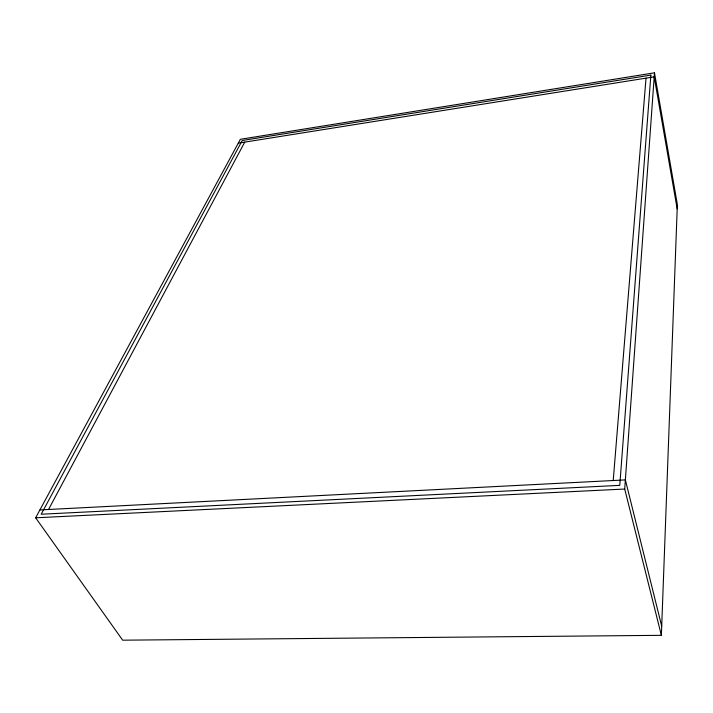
<?xml version="1.0" encoding="UTF-8"?>
<svg xmlns="http://www.w3.org/2000/svg" width="713" height="713" viewBox="0 0 713 713"><rect width="100%" height="100%" fill="white"/><g stroke="black" fill="none" stroke-linecap="round" stroke-linejoin="round"><path stroke-width="1.07" d="M661.37 635.328L677.35 204.569L654.489 72.815L240.37 139.285L35.65 517.798L122.672 640.185L661.37 635.328L624.713 489.038L654.489 72.815M613.225 480.526L646.023 78.145M48.546 509.492L244.755 142.119M238.276 143.153L654.204 76.835L677.19 208.891M39.901 509.929L625.372 479.902L661.709 626.219M35.65 517.798L624.713 489.038M650.862 75.097L619.766 485.366L41.185 514.233L242.242 140.497L650.862 75.097"/></g></svg>
